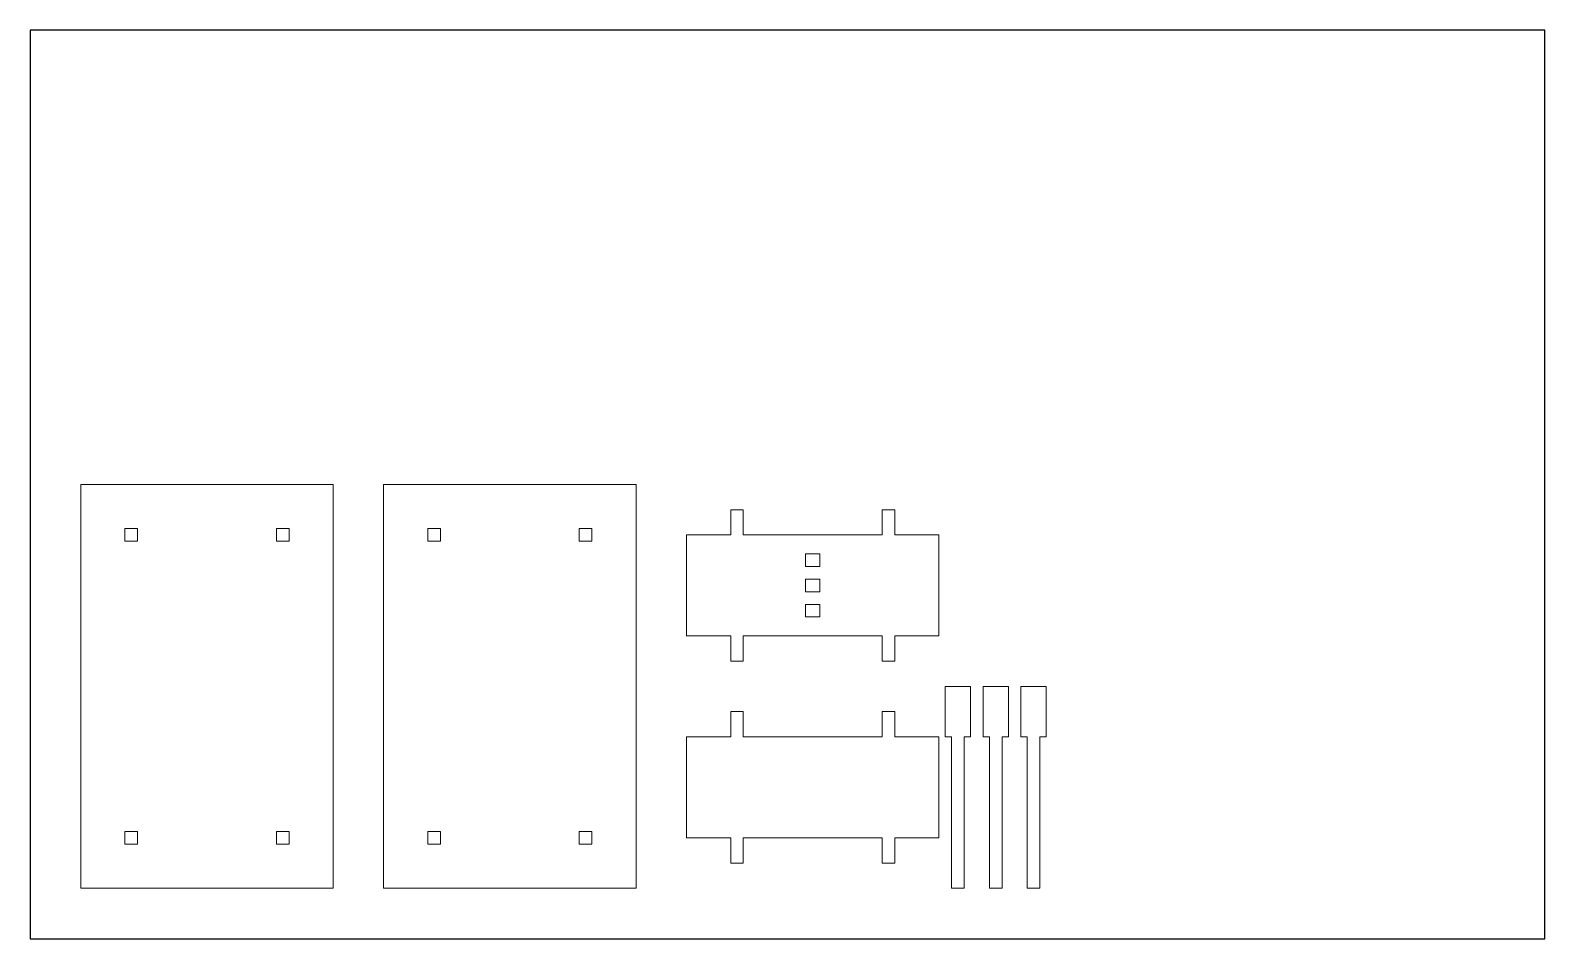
# Model space of a CAD drawing. Header units: inches. Extents: x 0 to 30, y 0 to 18.
import ezdxf

# ---------------------------------------------------------------- set-up
doc = ezdxf.new("R2010")
doc.units = ezdxf.units.IN
doc.header["$MEASUREMENT"] = 0
doc.layers.add('1$cardboard', color=7, linetype='Continuous', true_color=0x000000)
doc.layers.add('1$cardboard$border', color=7, linetype='Continuous', true_color=0x000000)

msp = doc.modelspace()

# ---------------------------------------------------------------- linework, layer by layer
at = {"layer": '1$cardboard', "color": 1, "lineweight": 0}
for points in [[(1, 1), (6, 1), (6, 9), (1, 9)], [(7, 1), (12, 1), (12, 9), (7, 9)]]:
    msp.add_lwpolyline(points, close=True, dxfattribs=at)
for points in [[(13.875, 8), (13.875, 8.5)], [(13.875, 8.5), (14.125, 8.5)], [(14.125, 8.5), (14.125, 8)], [(16.875, 8), (16.875, 8.5)], [(16.875, 8.5), (17.125, 8.5)], [(17.125, 8.5), (17.125, 8)], [(13, 6), (13, 8)], [(13, 8), (13.875, 8)], [(14.125, 8), (16.875, 8)], [(17.125, 8), (18, 8)], [(18, 8), (18, 6)], [(13.875, 6), (13, 6)], [(13.875, 5.5), (13.875, 6)], [(16.875, 6), (14.125, 6)], [(14.125, 6), (14.125, 5.5)], [(16.875, 5.5), (16.875, 6)], [(18, 6), (17.125, 6)], [(17.125, 6), (17.125, 5.5)], [(14.125, 5.5), (13.875, 5.5)], [(17.125, 5.5), (16.875, 5.5)], [(18.125, 4), (18.125, 5)], [(18.125, 5), (18.625, 5)], [(18.625, 5), (18.625, 4)], [(18.875, 4), (18.875, 5)], [(18.875, 5), (19.375, 5)], [(19.375, 5), (19.375, 4)], [(19.625, 4), (19.625, 5)], [(19.625, 5), (20.125, 5)], [(20.125, 5), (20.125, 4)], [(13.875, 4), (13.875, 4.5)], [(13.875, 4.5), (14.125, 4.5)], [(14.125, 4.5), (14.125, 4)], [(16.875, 4.5), (17.125, 4.5)], [(17.125, 4.5), (17.125, 4)], [(16.875, 4), (16.875, 4.5)], [(13, 2), (13, 4)], [(13, 4), (13.875, 4)], [(14.125, 4), (16.875, 4)], [(17.125, 4), (18, 4)], [(18, 4), (18, 2)], [(18.25, 4), (18.125, 4)], [(18.25, 1), (18.25, 4)], [(18.625, 4), (18.5, 4)], [(18.5, 4), (18.5, 1)], [(19, 4), (18.875, 4)], [(19, 1), (19, 4)], [(19.375, 4), (19.25, 4)], [(19.25, 4), (19.25, 1)], [(19.75, 4), (19.625, 4)], [(19.75, 1), (19.75, 4)], [(20.125, 4), (20, 4)], [(20, 4), (20, 1)], [(13.875, 2), (13, 2)], [(13.875, 1.5), (13.875, 2)], [(16.875, 2), (14.125, 2)], [(14.125, 2), (14.125, 1.5)], [(16.875, 1.5), (16.875, 2)], [(18, 2), (17.125, 2)], [(17.125, 2), (17.125, 1.5)], [(14.125, 1.5), (13.875, 1.5)], [(17.125, 1.5), (16.875, 1.5)], [(18.5, 1), (18.25, 1)], [(19.25, 1), (19, 1)], [(20, 1), (19.75, 1)]]:
    msp.add_lwpolyline(points, dxfattribs=at)
at = {"layer": '1$cardboard', "color": 18, "lineweight": 0, "true_color": 0x000000}
for points in [[(1.875, 7.875), (2.125, 7.875), (2.125, 8.125), (1.875, 8.125)], [(4.875, 7.875), (5.125, 7.875), (5.125, 8.125), (4.875, 8.125)], [(7.875, 7.875), (8.125, 7.875), (8.125, 8.125), (7.875, 8.125)], [(10.875, 7.875), (11.125, 7.875), (11.125, 8.125), (10.875, 8.125)], [(15.35625, 7.375), (15.64375, 7.375), (15.64375, 7.625), (15.35625, 7.625)], [(15.35625, 6.875), (15.64375, 6.875), (15.64375, 7.125), (15.35625, 7.125)], [(15.35625, 6.375), (15.64375, 6.375), (15.64375, 6.625), (15.35625, 6.625)], [(1.875, 1.875), (2.125, 1.875), (2.125, 2.125), (1.875, 2.125)], [(4.875, 1.875), (5.125, 1.875), (5.125, 2.125), (4.875, 2.125)], [(7.875, 1.875), (8.125, 1.875), (8.125, 2.125), (7.875, 2.125)], [(10.875, 1.875), (11.125, 1.875), (11.125, 2.125), (10.875, 2.125)]]:
    msp.add_lwpolyline(points, close=True, dxfattribs=at)
at = {"layer": '1$cardboard$border'}
msp.add_lwpolyline([(0, 0), (30, 0), (30, 18), (0, 18)], close=True, dxfattribs=at)

doc.saveas('drawing.dxf')
